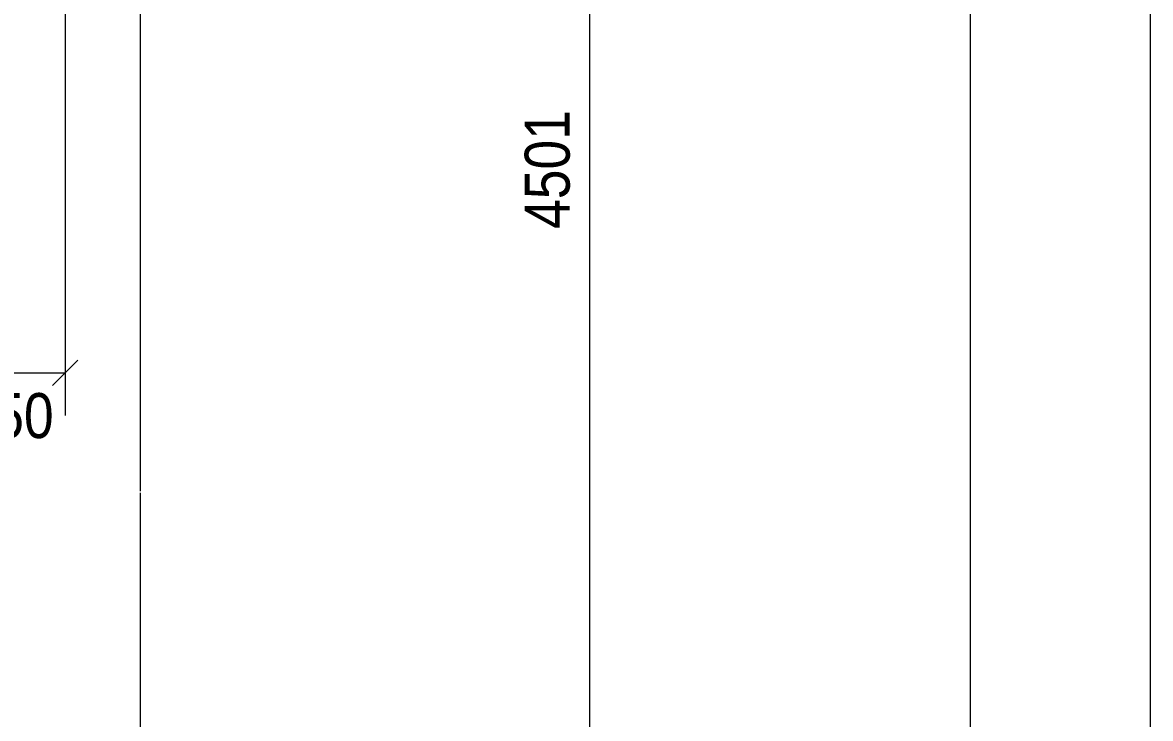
# Model space of a CAD drawing. Header units: millimetres. Extents: x 2 to 579, y 1 to 825.
# Drawn here: x 103.2 to 178.4, y 132.8 to 179.2 of the extents above; entities that cross this region are included whole.
import ezdxf

# ---------------------------------------------------------------- set-up
doc = ezdxf.new("R2010")
doc.units = ezdxf.units.MM
doc.linetypes.add('XKITLINE00', pattern=[0])
doc.layers.add('Dimensions', color=7, linetype='Continuous', lineweight=0)
doc.layers.add('Part', color=2, linetype='Continuous', lineweight=0)
doc.styles.add('ARIAL', font='ARIAL.TTF')

# ---------------------------------------------------------------- blocks, each defined once
blk = doc.blocks.new('*A62')
at = {"layer": 'Part', "color": 2, "linetype": 'XKITLINE00', "lineweight": 0}
for p, q in [((111.04, 665.231), (111.04, 147.932)), ((111.04, 147.832), (111.04, 119.832))]:
    blk.add_line(p, q, dxfattribs=at)
blk = doc.blocks.new('*A131')
at = {"layer": 'Dimensions', "color": 7, "linetype": 'XKITLINE00', "lineweight": 0}
blk.add_line((166.416, 96.57), (166.416, 662.491), dxfattribs=at)
blk = doc.blocks.new('*A156')
at = {"layer": 'Dimensions', "color": 7, "linetype": 'XKITLINE00', "lineweight": 0}
blk.add_line((178.416, 98.57), (178.416, 643.969), dxfattribs=at)
blk = doc.blocks.new('*A211')
at = {"layer": 'Dimensions', "color": 7, "linetype": 'XKITLINE00', "lineweight": 0}
blk.add_line((141.04, 119.832), (141.04, 219.939), dxfattribs=at)
at = {"layer": 'Dimensions', "color": 3, "style": 'ARIAL', "width": 0.85}
blk.add_text('4501', height=3, rotation=90.00021, dxfattribs=at).set_placement((139.69, 165.435))
blk = doc.blocks.new('*A230')
at = {"layer": 'Dimensions', "color": 7, "linetype": 'XKITLINE00', "lineweight": 0}
for p, q in [((101.04, 218.939), (101.04, 152.982)), ((106.04, 218.939), (106.04, 152.982)), ((101.888, 156.681), (100.191, 154.983)), ((106.888, 156.681), (105.191, 154.983)), ((101.04, 155.832), (106.04, 155.832))]:
    blk.add_line(p, q, dxfattribs=at)
at = {"layer": 'Dimensions', "color": 3}
for p in [(101.04, 155.832), (106.04, 155.832)]:
    blk.add_point(p, dxfattribs=at)
at = {"layer": 'Dimensions', "color": 3, "style": 'ARIAL', "width": 0.85}
blk.add_text('50', height=3, dxfattribs=at).set_placement((101.315, 151.482))

msp = doc.modelspace()

# ---------------------------------------------------------------- block references
at = {"lineweight": 0}
for name in ['*A131', '*A156', '*A211', '*A230']:
    msp.add_blockref(name, (0, 0), dxfattribs=at)
at = {"layer": 'Part', "lineweight": 0}
msp.add_blockref('*A62', (0, 0), dxfattribs=at)

doc.saveas('drawing.dxf')
